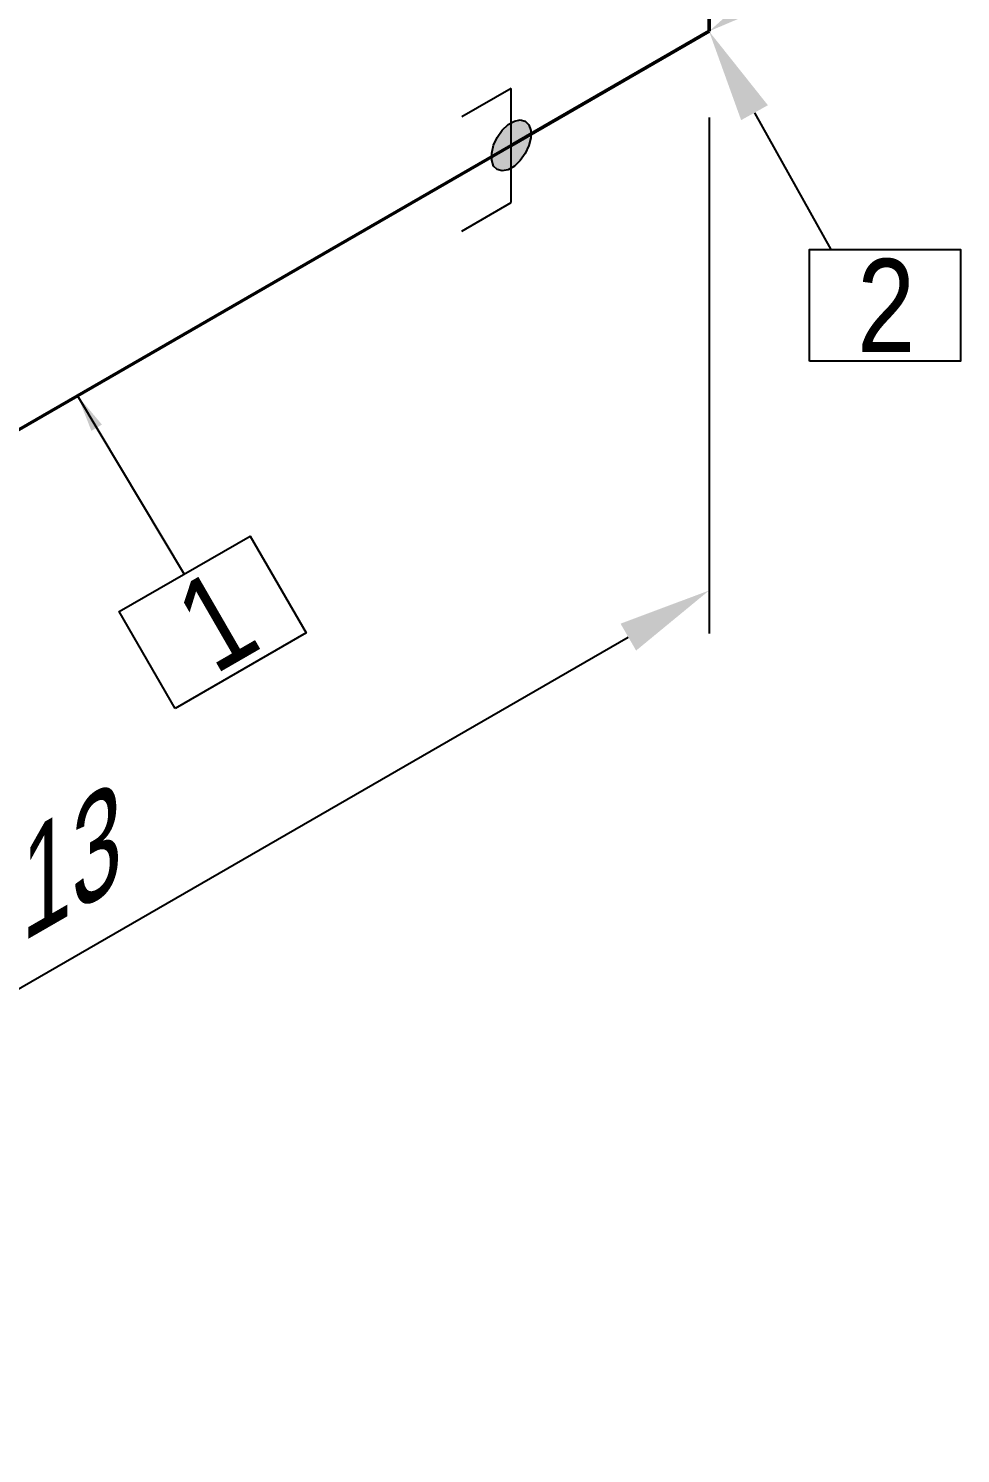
# Model space of a CAD drawing. Header units: millimetres. Extents: x 0 to 594, y 0 to 420.
# Drawn here: x 281.06 to 306.05, y 125.7 to 163.93 of the extents above; entities that cross this region are included whole.
import ezdxf
from ezdxf import colors
from ezdxf.entities.mleader import LeaderData, LeaderLine
from ezdxf.enums import TextEntityAlignment as Align
from ezdxf.math import Vec2, Vec3

# ---------------------------------------------------------------- set-up
doc = ezdxf.new("R2010")
doc.units = ezdxf.units.MM
doc.header["$LTSCALE"] = 0.25
for name, color, linetype in [('용접', 1, 'Continuous'), ('주석', 7, 'Continuous'), ('치수', 1, 'Continuous')]:
    doc.layers.add(name, color=color, linetype=linetype)
doc.layers.add('파이프 작은 보어', color=30, linetype='Continuous', lineweight=50)
doc.styles.add('AdskIsoAnnotation', font='arial.ttf', dxfattribs={"width": 0.8, "height": 1})
doc.styles.add('AdskIsoMetric', font='arial.ttf', dxfattribs={"width": 0.8, "height": 2.5})
doc.styles.add('AdskIsoMetric30', font='arial.ttf', dxfattribs={"width": 0.8, "oblique": 30, "height": 2.5})
doc.styles.get("Standard").update_dxf_attribs({"font": 'arial.ttf'})
doc.dimstyles.new('AdskIsoMetric', dxfattribs={"dimtxt": 2.5, "dimasz": 2.5, "dimexe": 1, "dimexo": 2, "dimgap": 0.8, "dimtad": 1, "dimdec": 0, "dimrnd": 1, "dimzin": 0, "dimdsep": 46, "dimtxsty": 'AdskIsoMetric', "dimcen": 0, "dimclrt": 7, "dimadec": 0, "dimazin": 0, "dimtfac": 1, "dimtdec": 0, "dimtmove": 1, "dimatfit": 3, "dimfxl": 0, "dimfrac": 2, "dimtolj": 1, "dimtzin": 0, "dimarcsym": 0})

# ---------------------------------------------------------------- blocks, each defined once
blk = doc.blocks.new('*D25')
at = {"layer": 'Defpoints', "color": 0}
for p in [(286.318, 221.643), (299.308, 214.143), (299.308, 163.85)]:
    blk.add_point(p, dxfattribs=at)
at = {"layer": '치수', "color": 0, "lineweight": -2}
for p, q in [((297.308, 215.298), (285.318, 222.221)), ((286.318, 173.85), (286.318, 219.143)), ((297.308, 165.005), (285.318, 171.927))]:
    blk.add_line(p, q, dxfattribs=at)
at = {"layer": '치수', "color": 0}
for points in [[(285.901, 219.143), (286.735, 219.143), (286.318, 221.643)], [(285.901, 173.85), (286.735, 173.85), (286.318, 171.35)]]:
    blk.add_solid(points, dxfattribs=at)
at = {"layer": '치수', "color": 7, "insert": (284.052, 197.805), "char_height": 2.5, "attachment_point": 5, "rotation": 90, "style": 'AdskIsoMetric30'}
blk.add_mtext('\\A1;1977', dxfattribs=at)
blk = doc.blocks.new('*D26')
at = {"layer": 'Defpoints', "color": 0}
for p in [(299.308, 163.85), (299.308, 148.85), (261.214, 141.856)]:
    blk.add_point(p, dxfattribs=at)
at = {"layer": '치수', "color": 0, "lineweight": -2}
for p, q in [((299.308, 161.541), (299.308, 147.695)), ((263.379, 128.106), (297.143, 147.6)), ((261.214, 139.547), (261.214, 125.702))]:
    blk.add_line(p, q, dxfattribs=at)
at = {"layer": '치수', "color": 0}
for points in [[(296.935, 147.961), (297.352, 147.239), (299.308, 148.85)], [(263.17, 128.467), (263.587, 127.745), (261.214, 126.856)]]:
    blk.add_solid(points, dxfattribs=at)
at = {"layer": '치수', "color": 7, "insert": (280.261, 140.47), "char_height": 2.5, "attachment_point": 5, "rotation": 30, "style": 'AdskIsoMetric30'}
blk.add_mtext('\\A1;5213', dxfattribs=at)
blk = doc.blocks.new('엘보우-4-Iso2DSkew90')
at = {"color": 0, "linetype": 'ByBlock', "lineweight": -2, "extrusion": (0.707107, -0.408248, 0.57735)}
for p, q in [((0, 0), (0, 6.124)), ((0, 0), (0, 0)), ((-5.303, -3.062), (0, 0))]:
    blk.add_line(p, q, dxfattribs=at)
blk = doc.blocks.new('SocketWeld-2-IsoLeft')
blk.add_hatch(color=256).paths.add_polyline_path([(0.0405, 0.017), (0.0406, 0.0168), (0.0407, 0.0166), (0.0409, 0.0165), (0.041, 0.0163), (0.0412, 0.0161), (0.0413, 0.016), (0.0415, 0.0158), (0.0416, 0.0157), (0.0418, 0.0155), (0.0419, 0.0153), (0.042, 0.0152), (0.0422, 0.015), (0.0423, 0.0148), (0.0425, 0.0147), (0.0426, 0.0145), (0.0428, 0.0143), (0.0429, 0.0142), (0.0431, 0.014), (0.0432, 0.0138), (0.0433, 0.0137), (0.0435, 0.0135), (0.0436, 0.0134), (0.0438, 0.0132), (0.0439, 0.013), (0.0441, 0.0129), (0.0442, 0.0127), (0.0444, 0.0125), (0.0445, 0.0124), (0.0447, 0.0122), (0.0448, 0.012), (0.0449, 0.0119), (0.0451, 0.0117), (0.0452, 0.0115), (0.0454, 0.0114), (0.0455, 0.0112), (0.0457, 0.0111), (0.0458, 0.0109), (0.046, 0.0107), (0.0461, 0.0106), (0.0462, 0.0104), (0.0464, 0.0102), (0.0465, 0.0101), (0.0467, 0.0099), (0.0468, 0.0097), (0.047, 0.0096), (0.0471, 0.0094), (0.0473, 0.0092), (0.0474, 0.0091), (0.0476, 0.0089), (0.0476, 0.0089), (0.0476, 0.0087), (0.0477, 0.0086), (0.0477, 0.0084), (0.0478, 0.0082), (0.0478, 0.008), (0.0479, 0.0078), (0.0479, 0.0076), (0.048, 0.0075), (0.048, 0.0073), (0.0481, 0.0071), (0.0481, 0.0069), (0.0482, 0.0067), (0.0482, 0.0066), (0.0483, 0.0064), (0.0483, 0.0062), (0.0484, 0.006), (0.0484, 0.0058), (0.0485, 0.0056), (0.0485, 0.0055), (0.0486, 0.0053), (0.0486, 0.0051), (0.0487, 0.0049), (0.0487, 0.0047), (0.0488, 0.0046), (0.0488, 0.0044), (0.0489, 0.0042), (0.0489, 0.004), (0.049, 0.0038), (0.049, 0.0036), (0.0491, 0.0035), (0.0491, 0.0033), (0.0492, 0.0031), (0.0492, 0.0029), (0.0493, 0.0027), (0.0493, 0.0025), (0.0494, 0.0024), (0.0494, 0.0022), (0.0495, 0.002), (0.0495, 0.0018), (0.0496, 0.0016), (0.0496, 0.0015), (0.0497, 0.0013), (0.0497, 0.0011), (0.0498, 0.0009), (0.0498, 0.0007), (0.0499, 0.0005), (0.0499, 0.0004), (0.05, 0.0002), (0.05, 0), (0.05, 0), (0.05, -0.0002), (0.0499, -0.0004), (0.0499, -0.0005), (0.0498, -0.0007), (0.0498, -0.0009), (0.0497, -0.0011), (0.0497, -0.0013), (0.0496, -0.0015), (0.0496, -0.0016), (0.0495, -0.0018), (0.0495, -0.002), (0.0494, -0.0022), (0.0494, -0.0024), (0.0493, -0.0025), (0.0493, -0.0027), (0.0492, -0.0029), (0.0492, -0.0031), (0.0491, -0.0033), (0.0491, -0.0035), (0.049, -0.0036), (0.049, -0.0038), (0.0489, -0.004), (0.0489, -0.0042), (0.0488, -0.0044), (0.0488, -0.0046), (0.0487, -0.0047), (0.0487, -0.0049), (0.0486, -0.0051), (0.0486, -0.0053), (0.0485, -0.0055), (0.0485, -0.0056), (0.0484, -0.0058), (0.0484, -0.006), (0.0483, -0.0062), (0.0483, -0.0064), (0.0482, -0.0066), (0.0482, -0.0067), (0.0481, -0.0069), (0.0481, -0.0071), (0.048, -0.0073), (0.048, -0.0075), (0.0479, -0.0076), (0.0479, -0.0078), (0.0478, -0.008), (0.0478, -0.0082), (0.0477, -0.0084), (0.0477, -0.0086), (0.0476, -0.0087), (0.0476, -0.0089), (0.0476, -0.0089), (0.0474, -0.0091), (0.0473, -0.0092), (0.0471, -0.0094), (0.047, -0.0096), (0.0468, -0.0097), (0.0467, -0.0099), (0.0465, -0.0101), (0.0464, -0.0102), (0.0462, -0.0104), (0.0461, -0.0106), (0.046, -0.0107), (0.0458, -0.0109), (0.0457, -0.0111), (0.0455, -0.0112), (0.0454, -0.0114), (0.0452, -0.0115), (0.0451, -0.0117), (0.0449, -0.0119), (0.0448, -0.012), (0.0447, -0.0122), (0.0445, -0.0124), (0.0444, -0.0125), (0.0442, -0.0127), (0.0441, -0.0129), (0.0439, -0.013), (0.0438, -0.0132), (0.0436, -0.0134), (0.0435, -0.0135), (0.0433, -0.0137), (0.0432, -0.0138), (0.0431, -0.014), (0.0429, -0.0142), (0.0428, -0.0143), (0.0426, -0.0145), (0.0425, -0.0147), (0.0423, -0.0148), (0.0422, -0.015), (0.042, -0.0152), (0.0419, -0.0153), (0.0418, -0.0155), (0.0416, -0.0157), (0.0415, -0.0158), (0.0413, -0.016), (0.0412, -0.0161), (0.041, -0.0163), (0.0409, -0.0165), (0.0407, -0.0166), (0.0406, -0.0168), (0.0405, -0.017), (0.0405, -0.017), (0.0402, -0.0171), (0.04, -0.0172), (0.0398, -0.0174), (0.0395, -0.0175), (0.0393, -0.0176), (0.0391, -0.0177), (0.0389, -0.0179), (0.0386, -0.018), (0.0384, -0.0181), (0.0382, -0.0183), (0.038, -0.0184), (0.0377, -0.0185), (0.0375, -0.0187), (0.0373, -0.0188), (0.0371, -0.0189), (0.0368, -0.0191), (0.0366, -0.0192), (0.0364, -0.0193), (0.0362, -0.0194), (0.0359, -0.0196), (0.0357, -0.0197), (0.0355, -0.0198), (0.0353, -0.02), (0.035, -0.0201), (0.0348, -0.0202), (0.0346, -0.0204), (0.0344, -0.0205), (0.0341, -0.0206), (0.0339, -0.0207), (0.0337, -0.0209), (0.0335, -0.021), (0.0332, -0.0211), (0.033, -0.0213), (0.0328, -0.0214), (0.0325, -0.0215), (0.0323, -0.0217), (0.0321, -0.0218), (0.0319, -0.0219), (0.0316, -0.0221), (0.0314, -0.0222), (0.0312, -0.0223), (0.031, -0.0224), (0.0307, -0.0226), (0.0305, -0.0227), (0.0303, -0.0228), (0.0301, -0.023), (0.0298, -0.0231), (0.0296, -0.0232), (0.0294, -0.0234), (0.0294, -0.0234), (0.0291, -0.0234), (0.0288, -0.0235), (0.0285, -0.0236), (0.0283, -0.0237), (0.028, -0.0238), (0.0277, -0.0239), (0.0274, -0.0239), (0.0271, -0.024), (0.0268, -0.0241), (0.0265, -0.0242), (0.0263, -0.0243), (0.026, -0.0244), (0.0257, -0.0244), (0.0254, -0.0245), (0.0251, -0.0246), (0.0248, -0.0247), (0.0246, -0.0248), (0.0243, -0.0249), (0.024, -0.0249), (0.0237, -0.025), (0.0234, -0.0251), (0.0231, -0.0252), (0.0228, -0.0253), (0.0226, -0.0254), (0.0223, -0.0254), (0.022, -0.0255), (0.0217, -0.0256), (0.0214, -0.0257), (0.0211, -0.0258), (0.0209, -0.0259), (0.0206, -0.0259), (0.0203, -0.026), (0.02, -0.0261), (0.0197, -0.0262), (0.0194, -0.0263), (0.0191, -0.0264), (0.0189, -0.0265), (0.0186, -0.0265), (0.0183, -0.0266), (0.018, -0.0267), (0.0177, -0.0268), (0.0174, -0.0269), (0.0172, -0.027), (0.0169, -0.027), (0.0166, -0.0271), (0.0163, -0.0272), (0.016, -0.0273), (0.0157, -0.0274), (0.0155, -0.0275), (0.0155, -0.0275), (0.0151, -0.0275), (0.0148, -0.0275), (0.0145, -0.0275), (0.0142, -0.0276), (0.0139, -0.0276), (0.0136, -0.0276), (0.0132, -0.0277), (0.0129, -0.0277), (0.0126, -0.0277), (0.0123, -0.0277), (0.012, -0.0278), (0.0117, -0.0278), (0.0114, -0.0278), (0.011, -0.0279), (0.0107, -0.0279), (0.0104, -0.0279), (0.0101, -0.0279), (0.0098, -0.028), (0.0095, -0.028), (0.0091, -0.028), (0.0088, -0.0281), (0.0085, -0.0281), (0.0082, -0.0281), (0.0079, -0.0281), (0.0076, -0.0282), (0.0073, -0.0282), (0.0069, -0.0282), (0.0066, -0.0283), (0.0063, -0.0283), (0.006, -0.0283), (0.0057, -0.0283), (0.0054, -0.0284), (0.005, -0.0284), (0.0047, -0.0284), (0.0044, -0.0285), (0.0041, -0.0285), (0.0038, -0.0285), (0.0035, -0.0286), (0.0032, -0.0286), (0.0028, -0.0286), (0.0025, -0.0286), (0.0022, -0.0287), (0.0019, -0.0287), (0.0016, -0.0287), (0.0013, -0.0288), (0.0009, -0.0288), (0.0006, -0.0288), (0.0003, -0.0288), (0, -0.0289), (0, -0.0289), (-0.0003, -0.0288), (-0.0006, -0.0288), (-0.0009, -0.0288), (-0.0013, -0.0288), (-0.0016, -0.0287), (-0.0019, -0.0287), (-0.0022, -0.0287), (-0.0025, -0.0286), (-0.0028, -0.0286), (-0.0032, -0.0286), (-0.0035, -0.0286), (-0.0038, -0.0285), (-0.0041, -0.0285), (-0.0044, -0.0285), (-0.0047, -0.0284), (-0.005, -0.0284), (-0.0054, -0.0284), (-0.0057, -0.0283), (-0.006, -0.0283), (-0.0063, -0.0283), (-0.0066, -0.0283), (-0.0069, -0.0282), (-0.0073, -0.0282), (-0.0076, -0.0282), (-0.0079, -0.0281), (-0.0082, -0.0281), (-0.0085, -0.0281), (-0.0088, -0.0281), (-0.0091, -0.028), (-0.0095, -0.028), (-0.0098, -0.028), (-0.0101, -0.0279), (-0.0104, -0.0279), (-0.0107, -0.0279), (-0.011, -0.0279), (-0.0114, -0.0278), (-0.0117, -0.0278), (-0.012, -0.0278), (-0.0123, -0.0277), (-0.0126, -0.0277), (-0.0129, -0.0277), (-0.0132, -0.0277), (-0.0136, -0.0276), (-0.0139, -0.0276), (-0.0142, -0.0276), (-0.0145, -0.0275), (-0.0148, -0.0275), (-0.0151, -0.0275), (-0.0155, -0.0275), (-0.0155, -0.0275), (-0.0157, -0.0274), (-0.016, -0.0273), (-0.0163, -0.0272), (-0.0166, -0.0271), (-0.0169, -0.027), (-0.0172, -0.027), (-0.0174, -0.0269), (-0.0177, -0.0268), (-0.018, -0.0267), (-0.0183, -0.0266), (-0.0186, -0.0265), (-0.0189, -0.0265), (-0.0191, -0.0264), (-0.0194, -0.0263), (-0.0197, -0.0262), (-0.02, -0.0261), (-0.0203, -0.026), (-0.0206, -0.0259), (-0.0209, -0.0259), (-0.0211, -0.0258), (-0.0214, -0.0257), (-0.0217, -0.0256), (-0.022, -0.0255), (-0.0223, -0.0254), (-0.0226, -0.0254), (-0.0228, -0.0253), (-0.0231, -0.0252), (-0.0234, -0.0251), (-0.0237, -0.025), (-0.024, -0.0249), (-0.0243, -0.0249), (-0.0246, -0.0248), (-0.0248, -0.0247), (-0.0251, -0.0246), (-0.0254, -0.0245), (-0.0257, -0.0244), (-0.026, -0.0244), (-0.0263, -0.0243), (-0.0265, -0.0242), (-0.0268, -0.0241), (-0.0271, -0.024), (-0.0274, -0.0239), (-0.0277, -0.0239), (-0.028, -0.0238), (-0.0283, -0.0237), (-0.0285, -0.0236), (-0.0288, -0.0235), (-0.0291, -0.0234), (-0.0294, -0.0234), (-0.0294, -0.0234), (-0.0296, -0.0232), (-0.0298, -0.0231), (-0.0301, -0.023), (-0.0303, -0.0228), (-0.0305, -0.0227), (-0.0307, -0.0226), (-0.031, -0.0224), (-0.0312, -0.0223), (-0.0314, -0.0222), (-0.0316, -0.0221), (-0.0319, -0.0219), (-0.0321, -0.0218), (-0.0323, -0.0217), (-0.0325, -0.0215), (-0.0328, -0.0214), (-0.033, -0.0213), (-0.0332, -0.0211), (-0.0335, -0.021), (-0.0337, -0.0209), (-0.0339, -0.0207), (-0.0341, -0.0206), (-0.0344, -0.0205), (-0.0346, -0.0204), (-0.0348, -0.0202), (-0.035, -0.0201), (-0.0353, -0.02), (-0.0355, -0.0198), (-0.0357, -0.0197), (-0.0359, -0.0196), (-0.0362, -0.0194), (-0.0364, -0.0193), (-0.0366, -0.0192), (-0.0368, -0.0191), (-0.0371, -0.0189), (-0.0373, -0.0188), (-0.0375, -0.0187), (-0.0377, -0.0185), (-0.038, -0.0184), (-0.0382, -0.0183), (-0.0384, -0.0181), (-0.0386, -0.018), (-0.0389, -0.0179), (-0.0391, -0.0177), (-0.0393, -0.0176), (-0.0395, -0.0175), (-0.0398, -0.0174), (-0.04, -0.0172), (-0.0402, -0.0171), (-0.0405, -0.017), (-0.0405, -0.017), (-0.0406, -0.0168), (-0.0407, -0.0166), (-0.0409, -0.0165), (-0.041, -0.0163), (-0.0412, -0.0161), (-0.0413, -0.016), (-0.0415, -0.0158), (-0.0416, -0.0157), (-0.0418, -0.0155), (-0.0419, -0.0153), (-0.042, -0.0152), (-0.0422, -0.015), (-0.0423, -0.0148), (-0.0425, -0.0147), (-0.0426, -0.0145), (-0.0428, -0.0143), (-0.0429, -0.0142), (-0.0431, -0.014), (-0.0432, -0.0138), (-0.0433, -0.0137), (-0.0435, -0.0135), (-0.0436, -0.0134), (-0.0438, -0.0132), (-0.0439, -0.013), (-0.0441, -0.0129), (-0.0442, -0.0127), (-0.0444, -0.0125), (-0.0445, -0.0124), (-0.0447, -0.0122), (-0.0448, -0.012), (-0.0449, -0.0119), (-0.0451, -0.0117), (-0.0452, -0.0115), (-0.0454, -0.0114), (-0.0455, -0.0112), (-0.0457, -0.0111), (-0.0458, -0.0109), (-0.046, -0.0107), (-0.0461, -0.0106), (-0.0462, -0.0104), (-0.0464, -0.0102), (-0.0465, -0.0101), (-0.0467, -0.0099), (-0.0468, -0.0097), (-0.047, -0.0096), (-0.0471, -0.0094), (-0.0473, -0.0092), (-0.0474, -0.0091), (-0.0476, -0.0089), (-0.0476, -0.0089), (-0.0476, -0.0087), (-0.0477, -0.0086), (-0.0477, -0.0084), (-0.0478, -0.0082), (-0.0478, -0.008), (-0.0479, -0.0078), (-0.0479, -0.0076), (-0.048, -0.0075), (-0.048, -0.0073), (-0.0481, -0.0071), (-0.0481, -0.0069), (-0.0482, -0.0067), (-0.0482, -0.0066), (-0.0483, -0.0064), (-0.0483, -0.0062), (-0.0484, -0.006), (-0.0484, -0.0058), (-0.0485, -0.0056), (-0.0485, -0.0055), (-0.0486, -0.0053), (-0.0486, -0.0051), (-0.0487, -0.0049), (-0.0487, -0.0047), (-0.0488, -0.0046), (-0.0488, -0.0044), (-0.0489, -0.0042), (-0.0489, -0.004), (-0.049, -0.0038), (-0.049, -0.0036), (-0.0491, -0.0035), (-0.0491, -0.0033), (-0.0492, -0.0031), (-0.0492, -0.0029), (-0.0493, -0.0027), (-0.0493, -0.0025), (-0.0494, -0.0024), (-0.0494, -0.0022), (-0.0495, -0.002), (-0.0495, -0.0018), (-0.0496, -0.0016), (-0.0496, -0.0015), (-0.0497, -0.0013), (-0.0497, -0.0011), (-0.0498, -0.0009), (-0.0498, -0.0007), (-0.0499, -0.0005), (-0.0499, -0.0004), (-0.05, -0.0002), (-0.05, 0), (-0.05, 0), (-0.05, 0.0002), (-0.0499, 0.0004), (-0.0499, 0.0005), (-0.0498, 0.0007), (-0.0498, 0.0009), (-0.0497, 0.0011), (-0.0497, 0.0013), (-0.0496, 0.0015), (-0.0496, 0.0016), (-0.0495, 0.0018), (-0.0495, 0.002), (-0.0494, 0.0022), (-0.0494, 0.0024), (-0.0493, 0.0025), (-0.0493, 0.0027), (-0.0492, 0.0029), (-0.0492, 0.0031), (-0.0491, 0.0033), (-0.0491, 0.0035), (-0.049, 0.0036), (-0.049, 0.0038), (-0.0489, 0.004), (-0.0489, 0.0042), (-0.0488, 0.0044), (-0.0488, 0.0046), (-0.0487, 0.0047), (-0.0487, 0.0049), (-0.0486, 0.0051), (-0.0486, 0.0053), (-0.0485, 0.0055), (-0.0485, 0.0056), (-0.0484, 0.0058), (-0.0484, 0.006), (-0.0483, 0.0062), (-0.0483, 0.0064), (-0.0482, 0.0066), (-0.0482, 0.0067), (-0.0481, 0.0069), (-0.0481, 0.0071), (-0.048, 0.0073), (-0.048, 0.0075), (-0.0479, 0.0076), (-0.0479, 0.0078), (-0.0478, 0.008), (-0.0478, 0.0082), (-0.0477, 0.0084), (-0.0477, 0.0086), (-0.0476, 0.0087), (-0.0476, 0.0089), (-0.0476, 0.0089), (-0.0474, 0.0091), (-0.0473, 0.0092), (-0.0471, 0.0094), (-0.047, 0.0096), (-0.0468, 0.0097), (-0.0467, 0.0099), (-0.0465, 0.0101), (-0.0464, 0.0102), (-0.0462, 0.0104), (-0.0461, 0.0106), (-0.046, 0.0107), (-0.0458, 0.0109), (-0.0457, 0.0111), (-0.0455, 0.0112), (-0.0454, 0.0114), (-0.0452, 0.0115), (-0.0451, 0.0117), (-0.0449, 0.0119), (-0.0448, 0.012), (-0.0447, 0.0122), (-0.0445, 0.0124), (-0.0444, 0.0125), (-0.0442, 0.0127), (-0.0441, 0.0129), (-0.0439, 0.013), (-0.0438, 0.0132), (-0.0436, 0.0134), (-0.0435, 0.0135), (-0.0433, 0.0137), (-0.0432, 0.0138), (-0.0431, 0.014), (-0.0429, 0.0142), (-0.0428, 0.0143), (-0.0426, 0.0145), (-0.0425, 0.0147), (-0.0423, 0.0148), (-0.0422, 0.015), (-0.042, 0.0152), (-0.0419, 0.0153), (-0.0418, 0.0155), (-0.0416, 0.0157), (-0.0415, 0.0158), (-0.0413, 0.016), (-0.0412, 0.0161), (-0.041, 0.0163), (-0.0409, 0.0165), (-0.0407, 0.0166), (-0.0406, 0.0168), (-0.0405, 0.017), (-0.0405, 0.017), (-0.0402, 0.0171), (-0.04, 0.0172), (-0.0398, 0.0174), (-0.0395, 0.0175), (-0.0393, 0.0176), (-0.0391, 0.0177), (-0.0389, 0.0179), (-0.0386, 0.018), (-0.0384, 0.0181), (-0.0382, 0.0183), (-0.038, 0.0184), (-0.0377, 0.0185), (-0.0375, 0.0187), (-0.0373, 0.0188), (-0.0371, 0.0189), (-0.0368, 0.0191), (-0.0366, 0.0192), (-0.0364, 0.0193), (-0.0362, 0.0194), (-0.0359, 0.0196), (-0.0357, 0.0197), (-0.0355, 0.0198), (-0.0353, 0.02), (-0.035, 0.0201), (-0.0348, 0.0202), (-0.0346, 0.0204), (-0.0344, 0.0205), (-0.0341, 0.0206), (-0.0339, 0.0207), (-0.0337, 0.0209), (-0.0335, 0.021), (-0.0332, 0.0211), (-0.033, 0.0213), (-0.0328, 0.0214), (-0.0325, 0.0215), (-0.0323, 0.0217), (-0.0321, 0.0218), (-0.0319, 0.0219), (-0.0316, 0.0221), (-0.0314, 0.0222), (-0.0312, 0.0223), (-0.031, 0.0224), (-0.0307, 0.0226), (-0.0305, 0.0227), (-0.0303, 0.0228), (-0.0301, 0.023), (-0.0298, 0.0231), (-0.0296, 0.0232), (-0.0294, 0.0234), (-0.0294, 0.0234), (-0.0291, 0.0234), (-0.0288, 0.0235), (-0.0285, 0.0236), (-0.0283, 0.0237), (-0.028, 0.0238), (-0.0277, 0.0239), (-0.0274, 0.0239), (-0.0271, 0.024), (-0.0268, 0.0241), (-0.0265, 0.0242), (-0.0263, 0.0243), (-0.026, 0.0244), (-0.0257, 0.0244), (-0.0254, 0.0245), (-0.0251, 0.0246), (-0.0248, 0.0247), (-0.0246, 0.0248), (-0.0243, 0.0249), (-0.024, 0.0249), (-0.0237, 0.025), (-0.0234, 0.0251), (-0.0231, 0.0252), (-0.0228, 0.0253), (-0.0226, 0.0254), (-0.0223, 0.0254), (-0.022, 0.0255), (-0.0217, 0.0256), (-0.0214, 0.0257), (-0.0211, 0.0258), (-0.0209, 0.0259), (-0.0206, 0.0259), (-0.0203, 0.026), (-0.02, 0.0261), (-0.0197, 0.0262), (-0.0194, 0.0263), (-0.0191, 0.0264), (-0.0189, 0.0265), (-0.0186, 0.0265), (-0.0183, 0.0266), (-0.018, 0.0267), (-0.0177, 0.0268), (-0.0174, 0.0269), (-0.0172, 0.027), (-0.0169, 0.027), (-0.0166, 0.0271), (-0.0163, 0.0272), (-0.016, 0.0273), (-0.0157, 0.0274), (-0.0155, 0.0275), (-0.0155, 0.0275), (-0.0151, 0.0275), (-0.0148, 0.0275), (-0.0145, 0.0275), (-0.0142, 0.0276), (-0.0139, 0.0276), (-0.0136, 0.0276), (-0.0132, 0.0277), (-0.0129, 0.0277), (-0.0126, 0.0277), (-0.0123, 0.0277), (-0.012, 0.0278), (-0.0117, 0.0278), (-0.0114, 0.0278), (-0.011, 0.0279), (-0.0107, 0.0279), (-0.0104, 0.0279), (-0.0101, 0.0279), (-0.0098, 0.028), (-0.0095, 0.028), (-0.0091, 0.028), (-0.0088, 0.0281), (-0.0085, 0.0281), (-0.0082, 0.0281), (-0.0079, 0.0281), (-0.0076, 0.0282), (-0.0073, 0.0282), (-0.0069, 0.0282), (-0.0066, 0.0283), (-0.0063, 0.0283), (-0.006, 0.0283), (-0.0057, 0.0283), (-0.0054, 0.0284), (-0.005, 0.0284), (-0.0047, 0.0284), (-0.0044, 0.0285), (-0.0041, 0.0285), (-0.0038, 0.0285), (-0.0035, 0.0286), (-0.0032, 0.0286), (-0.0028, 0.0286), (-0.0025, 0.0286), (-0.0022, 0.0287), (-0.0019, 0.0287), (-0.0016, 0.0287), (-0.0013, 0.0288), (-0.0009, 0.0288), (-0.0006, 0.0288), (-0.0003, 0.0288), (0, 0.0289), (0, 0.0289), (0.0003, 0.0288), (0.0006, 0.0288), (0.0009, 0.0288), (0.0013, 0.0288), (0.0016, 0.0287), (0.0019, 0.0287), (0.0022, 0.0287), (0.0025, 0.0286), (0.0028, 0.0286), (0.0032, 0.0286), (0.0035, 0.0286), (0.0038, 0.0285), (0.0041, 0.0285), (0.0044, 0.0285), (0.0047, 0.0284), (0.005, 0.0284), (0.0054, 0.0284), (0.0057, 0.0283), (0.006, 0.0283), (0.0063, 0.0283), (0.0066, 0.0283), (0.0069, 0.0282), (0.0073, 0.0282), (0.0076, 0.0282), (0.0079, 0.0281), (0.0082, 0.0281), (0.0085, 0.0281), (0.0088, 0.0281), (0.0091, 0.028), (0.0095, 0.028), (0.0098, 0.028), (0.0101, 0.0279), (0.0104, 0.0279), (0.0107, 0.0279), (0.011, 0.0279), (0.0114, 0.0278), (0.0117, 0.0278), (0.012, 0.0278), (0.0123, 0.0277), (0.0126, 0.0277), (0.0129, 0.0277), (0.0132, 0.0277), (0.0136, 0.0276), (0.0139, 0.0276), (0.0142, 0.0276), (0.0145, 0.0275), (0.0148, 0.0275), (0.0151, 0.0275), (0.0155, 0.0275), (0.0155, 0.0275), (0.0157, 0.0274), (0.016, 0.0273), (0.0163, 0.0272), (0.0166, 0.0271), (0.0169, 0.027), (0.0172, 0.027), (0.0174, 0.0269), (0.0177, 0.0268), (0.018, 0.0267), (0.0183, 0.0266), (0.0186, 0.0265), (0.0189, 0.0265), (0.0191, 0.0264), (0.0194, 0.0263), (0.0197, 0.0262), (0.02, 0.0261), (0.0203, 0.026), (0.0206, 0.0259), (0.0209, 0.0259), (0.0211, 0.0258), (0.0214, 0.0257), (0.0217, 0.0256), (0.022, 0.0255), (0.0223, 0.0254), (0.0226, 0.0254), (0.0228, 0.0253), (0.0231, 0.0252), (0.0234, 0.0251), (0.0237, 0.025), (0.024, 0.0249), (0.0243, 0.0249), (0.0246, 0.0248), (0.0248, 0.0247), (0.0251, 0.0246), (0.0254, 0.0245), (0.0257, 0.0244), (0.026, 0.0244), (0.0263, 0.0243), (0.0265, 0.0242), (0.0268, 0.0241), (0.0271, 0.024), (0.0274, 0.0239), (0.0277, 0.0239), (0.028, 0.0238), (0.0283, 0.0237), (0.0285, 0.0236), (0.0288, 0.0235), (0.0291, 0.0234), (0.0294, 0.0234), (0.0294, 0.0234), (0.0296, 0.0232), (0.0298, 0.0231), (0.0301, 0.023), (0.0303, 0.0228), (0.0305, 0.0227), (0.0307, 0.0226), (0.031, 0.0224), (0.0312, 0.0223), (0.0314, 0.0222), (0.0316, 0.0221), (0.0319, 0.0219), (0.0321, 0.0218), (0.0323, 0.0217), (0.0325, 0.0215), (0.0328, 0.0214), (0.033, 0.0213), (0.0332, 0.0211), (0.0335, 0.021), (0.0337, 0.0209), (0.0339, 0.0207), (0.0341, 0.0206), (0.0344, 0.0205), (0.0346, 0.0204), (0.0348, 0.0202), (0.035, 0.0201), (0.0353, 0.02), (0.0355, 0.0198), (0.0357, 0.0197), (0.0359, 0.0196), (0.0362, 0.0194), (0.0364, 0.0193), (0.0366, 0.0192), (0.0368, 0.0191), (0.0371, 0.0189), (0.0373, 0.0188), (0.0375, 0.0187), (0.0377, 0.0185), (0.038, 0.0184), (0.0382, 0.0183), (0.0384, 0.0181), (0.0386, 0.018), (0.0389, 0.0179), (0.0391, 0.0177), (0.0393, 0.0176), (0.0395, 0.0175), (0.0398, 0.0174), (0.04, 0.0172), (0.0402, 0.0171)], flags=0)
at = {"color": 0, "linetype": 'ByBlock', "lineweight": -2, "extrusion": (0, -0.816497, -0.57735)}
for p, q in [((0.0884, 0.051), (0, 0.1021)), ((-0.0884, -0.051), (0.0884, 0.051)), ((-0.0294, 0.0234), (-0.0155, 0.0275)), ((-0.0155, 0.0275), (0, 0.0289)), ((0, 0.0289), (0.0155, 0.0275)), ((0.0155, 0.0275), (0.0294, 0.0234)), ((-0.1768, 0), (-0.0884, -0.051)), ((-0.05, 0), (-0.0476, 0.0089)), ((-0.0476, -0.0089), (-0.05, 0)), ((-0.0476, 0.0089), (-0.0405, 0.017)), ((-0.0405, 0.017), (-0.0294, 0.0234)), ((0.0294, 0.0234), (0.0405, 0.017)), ((0.0405, 0.017), (0.0476, 0.0089)), ((0.0476, 0.0089), (0.05, 0)), ((-0.0405, -0.017), (-0.0476, -0.0089)), ((-0.0294, -0.0234), (-0.0405, -0.017)), ((-0.0155, -0.0275), (-0.0294, -0.0234)), ((0.0294, -0.0234), (0.0155, -0.0275)), ((0.0405, -0.017), (0.0294, -0.0234)), ((0.0476, -0.0089), (0.0405, -0.017)), ((0.05, 0), (0.0476, -0.0089)), ((0, -0.0289), (-0.0155, -0.0275)), ((0.0155, -0.0275), (0, -0.0289))]:
    blk.add_line(p, q, dxfattribs=at)
blk = doc.blocks.new('AnnoRect')
at = {"color": 0, "linetype": 'ByBlock', "lineweight": -2}
blk.add_wipeout([(-0.81, -0.6), (-0.81, 0.6), (0.81, 0.6), (0.81, -0.6)], dxfattribs=at)
blk.add_lwpolyline([(-0.81, -0.6), (-0.81, 0.6), (0.81, 0.6), (0.81, -0.6)], close=True, dxfattribs=at)
at = {"color": 0, "linetype": 'ByBlock', "lineweight": -2, "style": 'AdskIsoAnnotation', "width": 0.8}
blk.add_attdef('XX', text='', height=1, dxfattribs=at).set_placement((0, 0), align=Align.MIDDLE_CENTER)

msp = doc.modelspace()

# ---------------------------------------------------------------- linework, layer by layer
at = {"layer": '파이프 작은 보어'}
msp.add_lwpolyline([(266.517, 144.9181), (294.0049, 160.7883)], dxfattribs=at)

# ---------------------------------------------------------------- block references
at = {"layer": '용접', "xscale": 15, "yscale": 15, "zscale": 15, "rotation": 59.99999999873177}
msp.add_blockref('SocketWeld-2-IsoLeft', (294.0049, 160.7883), dxfattribs=at)
at = {"layer": '파이프 작은 보어'}
msp.add_blockref('엘보우-4-Iso2DSkew90', (299.3082, 163.8501), dxfattribs=at)

# ---------------------------------------------------------------- dimensions: what is measured, and where the dimension line sits
at = {"layer": '치수'}
for base, p1, p2, angle, text, override, picture, middle in [((286.3179, 221.6433), (299.3082, 163.8501), (299.3082, 214.1433), 90, '1977', {"dimtad": 0, "dimlfac": 39.313749, "dimtxsty": 'AdskIsoMetric30', "dimse1": 0, "dimse2": 0, "dimsd1": 0, "dimsd2": 0, "dimtmove": 1}, '*D25', (284.0516, 197.8051)), ((299.3082, 148.8501), (261.2137, 141.8562), (299.3082, 163.8501), 30, '5213', {"dimtad": 0, "dimlfac": 118.517575, "dimtxsty": 'AdskIsoMetric30', "dimse1": 0, "dimse2": 0, "dimsd1": 0, "dimsd2": 0, "dimtmove": 1}, '*D26', (280.261, 140.4701))]:
    dim = msp.add_linear_dim(base=base, p1=p1, p2=p2, angle=angle, text=text, dimstyle='AdskIsoMetric', override=override, dxfattribs=at)
    dim.commit()
    dim.dimension.update_dxf_attribs({"geometry": picture, "text_midpoint": middle, "dimtype": 160})

# ---------------------------------------------------------------- leaders
at = {"layer": '주석'}
ml = msp.add_multileader_mtext('Standard', dxfattribs=at)
ml.set_content('')
ml.set_leader_properties()
ml.build(insert=Vec2(0, 0))
ml.multileader.update_dxf_attribs({"dogleg_length": 0, "arrow_head_size": 1.4337})
ctx = ml.context
ctx.base_point, ctx.arrow_head_size, ctx.plane_origin = Vec3(302, 165.5546), 1.4337, Vec3(-9, -1)
notes = []
notes.append((ctx, [(0, (1, 1, 0), (302, 165.5546), (-1, 0), 0, [(0, [(299.3082, 163.8501)], 0, [])])]))
ctx.mtext, ml.multileader.dxf.content_type = None, 0
ml = msp.add_multileader_mtext('Standard', dxfattribs=at)
ml.set_content('')
ml.set_leader_properties()
ml.build(insert=Vec2(0, 0))
ml.multileader.update_dxf_attribs({"dogleg_length": 0, "arrow_head_size": 2.5})
ctx = ml.context
ctx.base_point, ctx.arrow_head_size, ctx.plane_origin = Vec3(302.5714, 158), 2.5, Vec3(-9, -1)
notes.append((ctx, [(0, (1, 1, 0), (302.5714, 158), (-1, 0), 0, [(0, [(299.3082, 163.8501)], 0, [])])]))
ctx.mtext, ml.multileader.dxf.content_type = None, 0
ml = msp.add_multileader_mtext('Standard', dxfattribs=at)
ml.set_content('')
ml.set_leader_properties()
ml.build(insert=Vec2(0, 0))
ml.multileader.update_dxf_attribs({"dogleg_length": 0, "arrow_head_size": 0})
ctx = ml.context
ctx.base_point, ctx.arrow_head_size, ctx.plane_origin = Vec3(285.232, 149.2886), 0, Vec3(-9, -1)
notes.append((ctx, [(0, (1, 1, 0), (285.232, 149.2886), (-1, 0), 0, [(0, [(282.3788, 154.0759)], 0, [])])]))
ctx.mtext, ml.multileader.dxf.content_type = None, 0
for ctx, leaders in notes:
    for number, flags, end, landing, length, lines in leaders:
        leader = LeaderData()
        leader.index, (leader.has_last_leader_line, leader.has_dogleg_vector, leader.attachment_direction) = number, flags
        leader.last_leader_point, leader.dogleg_vector, leader.dogleg_length = Vec3(end), Vec3(landing), length
        for number, points, colour, breaks in lines:
            line = LeaderLine()
            line.index, line.vertices, line.color, line.breaks = number, Vec3.list(points), colors.encode_raw_color(colour), breaks
            leader.lines.append(line)
        ctx.leaders.append(leader)

# ---------------------------------------------------------------- next in the draw order: block references
ref = msp.add_blockref('AnnoRect', (304.0238, 156.5), dxfattribs=dict(at, xscale=2.5, yscale=2.5, zscale=2.5))
ref.add_attrib('XX_001', '2', (303.2796, 155.2449), dxfattribs={"layer": '0', "color": 0, "linetype": 'ByBlock', "lineweight": -2, "height": 2.5, "style": 'AdskIsoAnnotation', "width": 0.8})
ref = msp.add_blockref('AnnoRect', (286, 148), dxfattribs=dict(at, xscale=2.5, yscale=2.5, zscale=2.5, rotation=29.99999999967162))
ref.add_attrib('XX_001', '1', (286.0451, 146.5767), dxfattribs={"layer": '0', "color": 0, "linetype": 'ByBlock', "lineweight": -2, "height": 2.5, "rotation": 30, "style": 'AdskIsoAnnotation', "width": 0.8})

doc.saveas('drawing.dxf')
